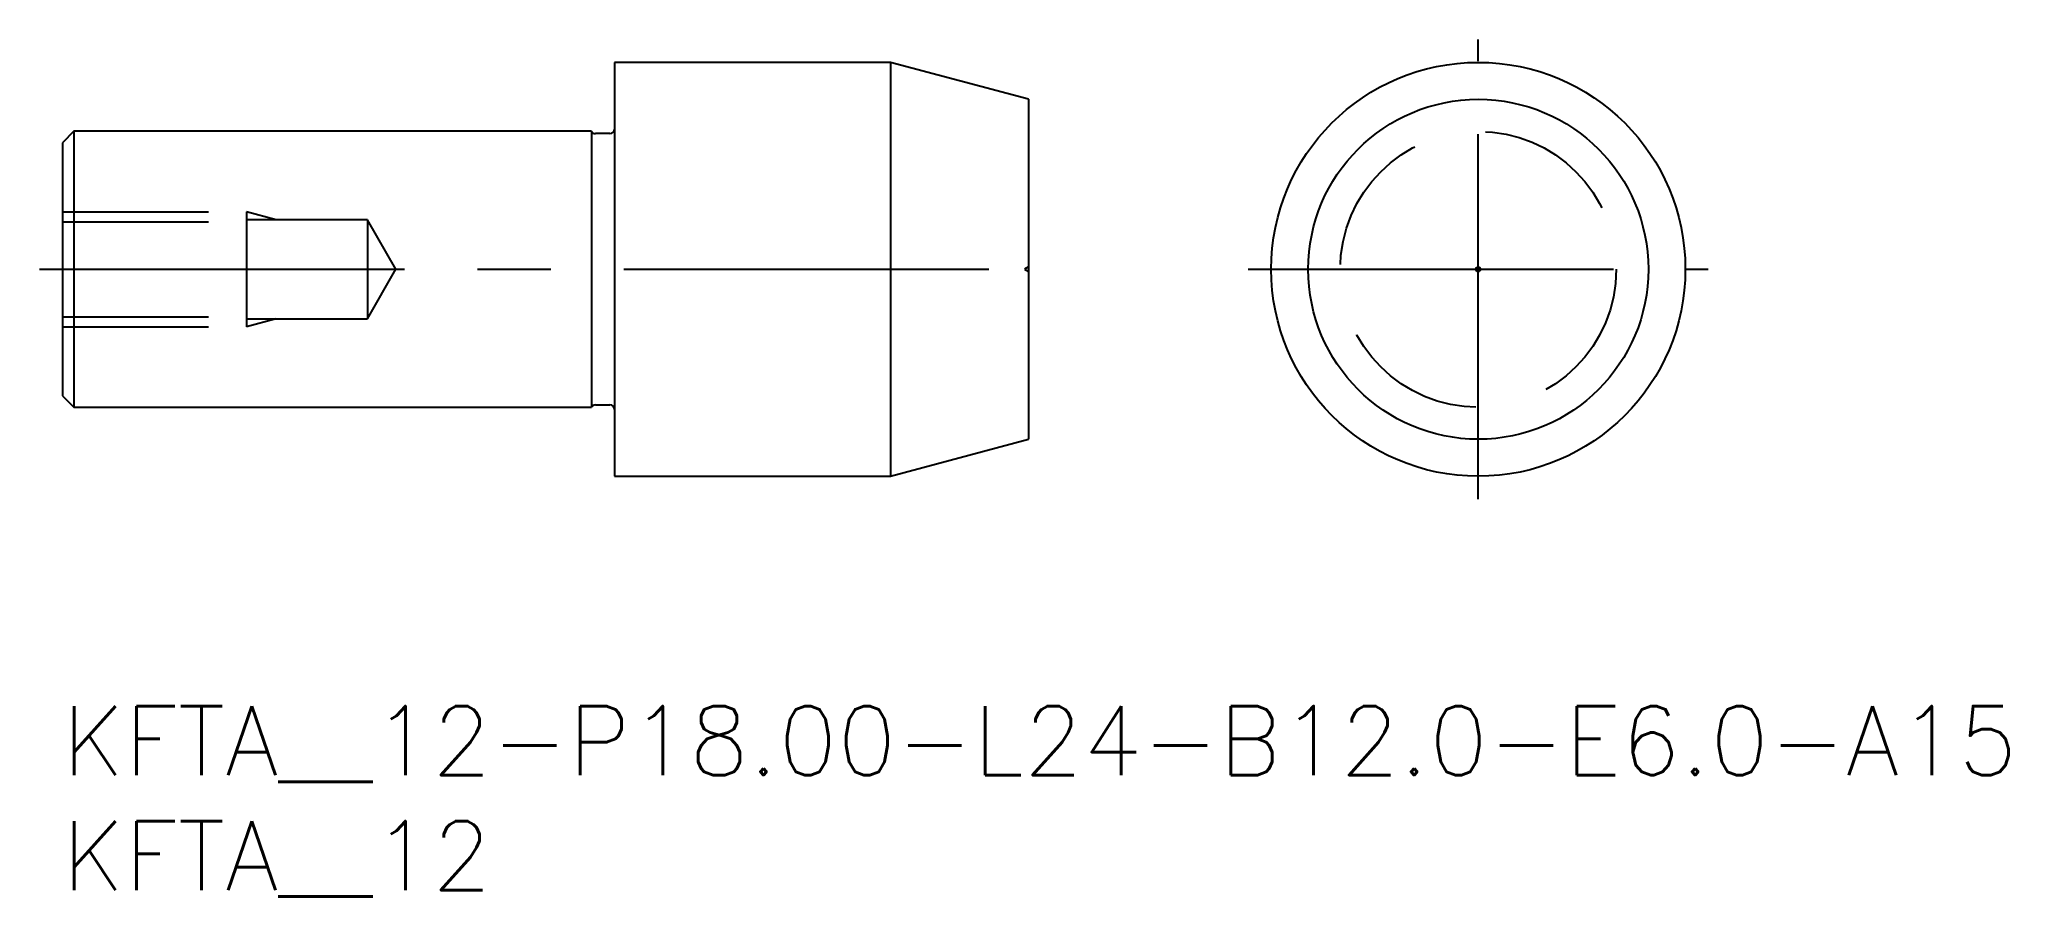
# Model space of a CAD drawing. Extents: x -1 to 84.6, y -8.3 to 29.
import ezdxf

# ---------------------------------------------------------------- set-up
doc = ezdxf.new("R2010")
doc.units = 0
doc.header["$LTSCALE"] = 0.5
doc.linetypes.add('CENTER', pattern=[50.8, 31.75, -6.35, 6.35, -6.35])
doc.linetypes.add('DASHED', pattern=[19.05, 12.7, -6.35])
for name, color, linetype in [('MSM_CENTER', 1, 'CENTER'), ('MSM_CONTINUOUS', 7, 'CONTINUOUS'), ('MSM_DASHED', 4, 'DASHED'), ('MSM_PART_NUMBER', 7, 'CONTINUOUS')]:
    doc.layers.add(name, color=color, linetype=linetype)
doc.styles.get("Standard").update_dxf_attribs({"font": 'txt.shx', "height": 1, "bigfont": 'bigfont.shx'})

# ---------------------------------------------------------------- blocks, each defined once
blk = doc.blocks.new('*U20')
at = {"layer": 'MSM_PART_NUMBER'}
blk.add_text('KFTA__12-P18.00-L24-B12.0-E6.0-A15', height=3, dxfattribs=at).set_placement((0, -3))
blk = doc.blocks.new('*U21')
at = {"layer": 'MSM_PART_NUMBER'}
blk.add_text('KFTA__12', height=3, dxfattribs=at).set_placement((0, -8))

msp = doc.modelspace()

# ---------------------------------------------------------------- linework, layer by layer
at = {"layer": 'MSM_CENTER'}
for p, q in [((61.547, 9), (61.547, 29)), ((-1, 19), (43, 19)), ((51.547, 19), (71.547, 19))]:
    msp.add_line(p, q, dxfattribs=at)
at = {"layer": 'MSM_CONTINUOUS'}
for p, q in [((24, 28), (24, 10)), ((36, 28), (24, 28)), ((36, 28), (36, 10)), ((42, 26.392), (36, 28)), ((42, 26.392), (42, 11.608)), ((0.5, 25), (0, 24.5)), ((0.5, 25), (0.5, 13)), ((23, 25), (0.5, 25)), ((23, 25), (23, 13)), ((23.8, 24.9), (23.173, 24.9)), ((0, 24.5), (0, 13.5)), ((0, 13.5), (0.5, 13)), ((0.5, 13), (23, 13)), ((23.173, 13.1), (23.8, 13.1)), ((36, 10), (42, 11.608)), ((24, 10), (36, 10))]:
    msp.add_line(p, q, dxfattribs=at)
for radius in [9, 7.392, 0.1]:
    msp.add_circle((61.547, 19), radius, dxfattribs=at)
for centre, start, end in [((23.173, 25.1), 210, 270), ((23.8, 25.1), 270, 0), ((23.173, 12.9), 90, 150), ((23.8, 12.9), 0, 90)]:
    msp.add_arc(centre, 0.2, start, end, dxfattribs=at)
at = {"layer": 'MSM_DASHED'}
for p, q in [((0, 21.5), (8, 21.5)), ((9.293, 21.15), (8, 21.5)), ((8, 21.5), (8, 16.5)), ((0, 21.067), (8, 21.067)), ((13.259, 21.15), (8, 21.15)), ((14.5, 19), (13.259, 21.15)), ((13.259, 21.15), (13.259, 16.85)), ((13.259, 16.85), (14.5, 19)), ((42, 19.1), (41.827, 19)), ((41.827, 19), (42, 18.9)), ((0, 16.933), (8, 16.933)), ((0, 16.5), (8, 16.5)), ((8, 16.85), (13.259, 16.85)), ((9.293, 16.85), (8, 16.5))]:
    msp.add_line(p, q, dxfattribs=at)
msp.add_circle((61.547, 19), 6, dxfattribs=at)

# ---------------------------------------------------------------- block references
at = {"layer": 'MSM_CONTINUOUS'}
for name in ['*U20', '*U21']:
    msp.add_blockref(name, (0, 0), dxfattribs=at)

doc.saveas('drawing.dxf')
